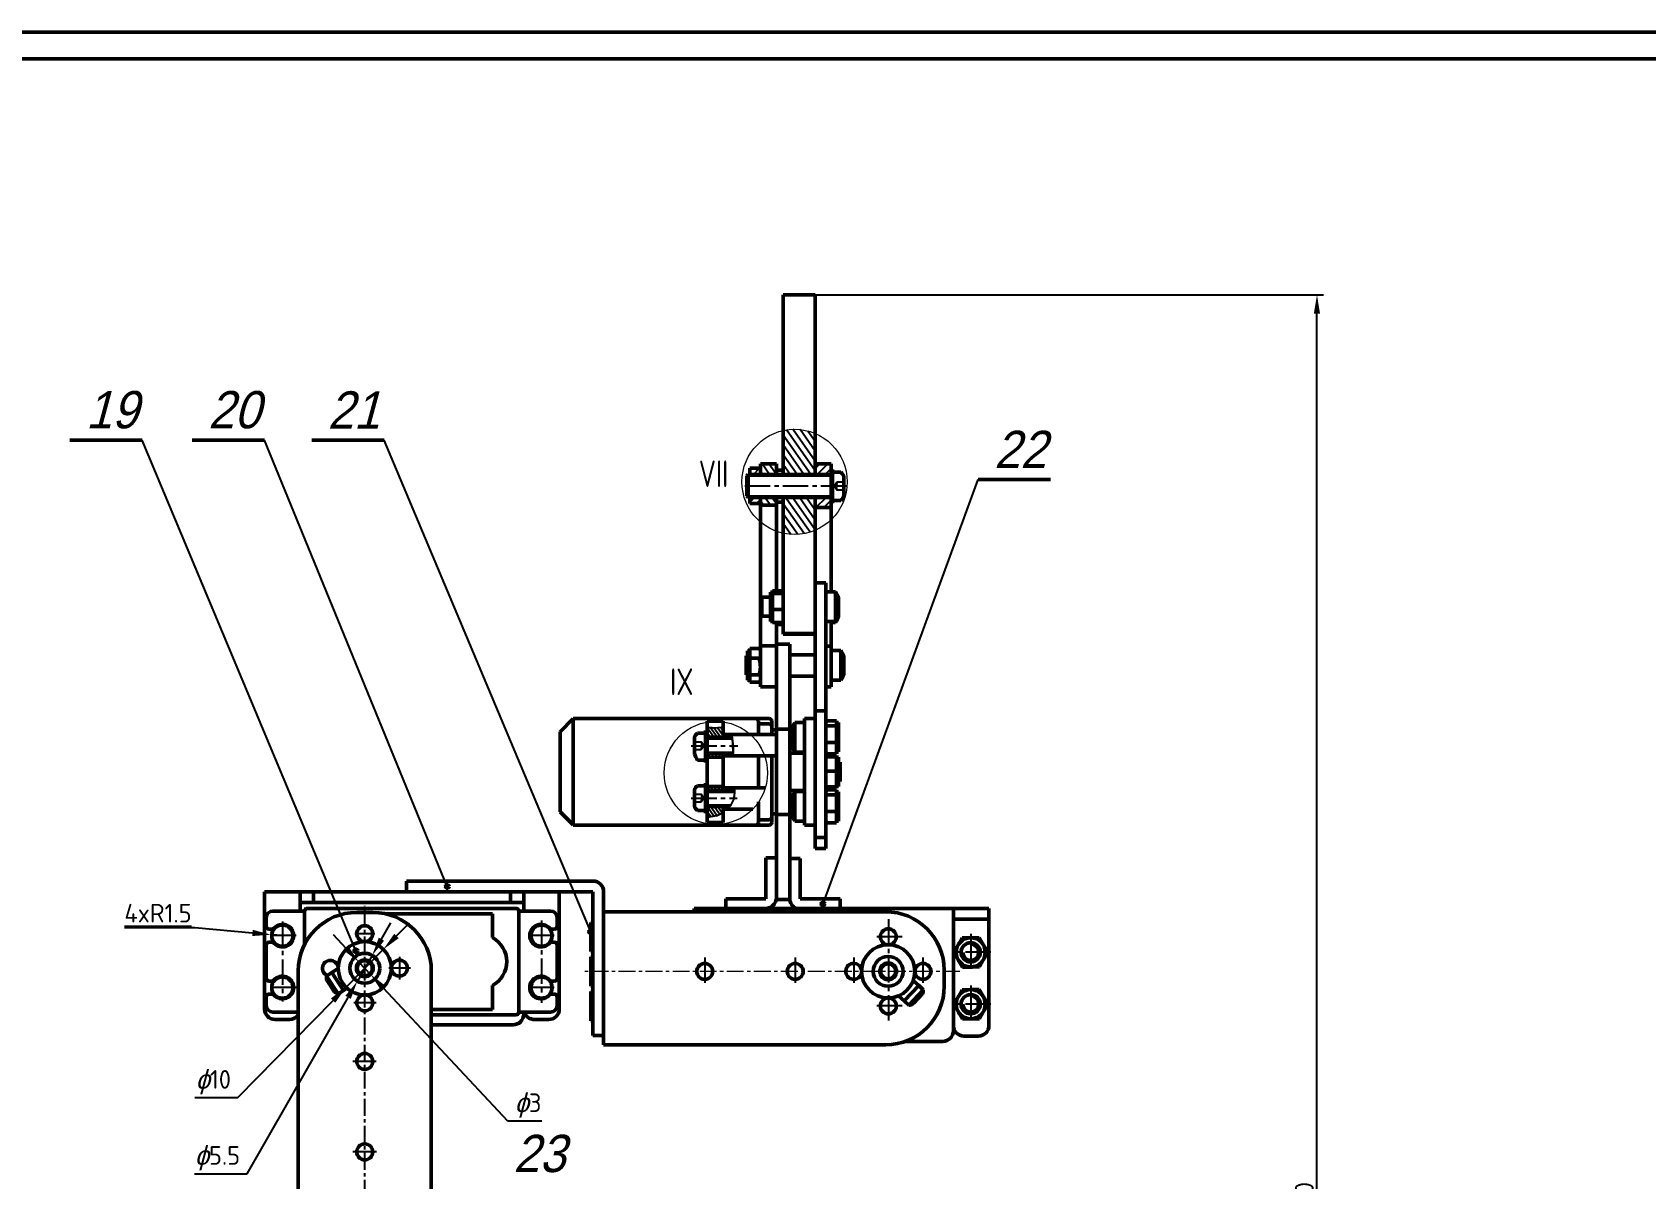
# Model space of a CAD drawing. Header units: millimetres. Extents: x 1895 to 3084, y 1125 to 1966.
# Drawn here: x 2186.6 to 2489.8, y 1750.3 to 1965.6 of the extents above; entities that cross this region are included whole.
import ezdxf

# ---------------------------------------------------------------- set-up
doc = ezdxf.new("R2010")
doc.units = ezdxf.units.MM
doc.header["$LTSCALE"] = 0.25
doc.linetypes.add('CENTER2', pattern=[28.575, 19.05, -3.175, 3.175, -3.175])
doc.linetypes.add('CENTERX2', pattern=[20.32, 12.7, -2.54, 2.54, -2.54])
doc.layers.get('0').update_dxf_attribs({"lineweight": 25})
doc.layers.get('DEFPOINTS').update_dxf_attribs({"color": 6, "lineweight": 25})
for name, color, linetype, lineweight in [('CB', 171, 'Continuous', 50), ('Duong_manh', 3, 'Continuous', 25), ('KITH', 6, 'Continuous', 25), ('net dut manh', 10, 'Continuous', 25), ('TAM', 1, 'CENTER2', 25)]:
    doc.layers.add(name, color=color, linetype=linetype, lineweight=lineweight)
doc.styles.add('KHTEN', font='arial.ttf', dxfattribs={"width": 0.9, "oblique": 15, "height": 2})
doc.styles.add('Sample', font='', dxfattribs={"height": 3.5})
doc.styles.add('SLDTEXTSTYLE0', font='TXT', dxfattribs={"width": 0.75})
doc.styles.get('Sample').set_extended_font_data('TCVN 7284', italic=True)
doc.dimstyles.new('ISO_35', dxfattribs={"dimtxt": 3.5, "dimasz": 3.5, "dimexe": 1.25, "dimexo": 0, "dimtad": 1, "dimtoh": 1, "dimtxsty": 'Sample', "dimcen": 0, "dimclrd": 3, "dimclre": 3, "dimclrt": 2, "dimadec": 0, "dimazin": 0, "dimtfac": 1, "dimtmove": 0, "dimatfit": 3, "dimfxl": 1, "dimlwd": 25, "dimlwe": 25, "dimarcsym": 0})
pattern_1 = [(125, (1398.10336, 1356.0641), (-0.43346796, -0.30351753), [])]

# ---------------------------------------------------------------- blocks, each defined once
blk = doc.blocks.new('*D211')
at = {"layer": 'DEFPOINTS', "color": 0, "transparency": 16777216}
for p in [(2333.72, 1916.29), (2427.99, 1916.29), (2359.59, 1575.88)]:
    blk.add_point(p, dxfattribs=at)
at = {"layer": 'Duong_manh', "color": 3, "linetype": 'Continuous', "lineweight": 25, "transparency": 16777216}
for p, q in [((2333.72, 1916.29), (2429.24, 1916.29)), ((2427.99, 1579.38), (2427.99, 1912.79)), ((2359.59, 1575.88), (2429.24, 1575.88))]:
    blk.add_line(p, q, dxfattribs=at)
at = {"layer": 'Duong_manh', "color": 3, "transparency": 16777216}
for points in [[(2427.4, 1912.79), (2428.57, 1912.79), (2427.99, 1916.29)], [(2427.4, 1579.38), (2428.57, 1579.38), (2427.99, 1575.88)]]:
    blk.add_solid(points, dxfattribs=at)
at = {"layer": 'Duong_manh', "color": 2, "transparency": 16777216, "insert": (2425.61, 1746.09), "char_height": 3.5, "attachment_point": 5, "rotation": 90, "style": 'Sample'}
blk.add_mtext('{\\fTCVN 7284|b0|i0|c0|p34;340}', dxfattribs=at)
blk = doc.blocks.new('*D251')
at = {"layer": 'DEFPOINTS', "color": 0, "transparency": 16777216}
for p in [(2252.6, 1793.37), (2245.59, 1786.24)]:
    blk.add_point(p, dxfattribs=at)
at = {"layer": 'Duong_manh', "color": 3, "linetype": 'Continuous', "lineweight": 25, "transparency": 16777216}
for p, q in [((2255.05, 1795.87), (2257.5, 1798.37)), ((2252.6, 1793.37), (2245.59, 1786.24)), ((2225.25, 1765.5), (2243.14, 1783.74)), ((2217.18, 1765.5), (2225.25, 1765.5))]:
    blk.add_line(p, q, dxfattribs=at)
at = {"layer": 'Duong_manh', "color": 3, "transparency": 16777216}
for points in [[(2254.63, 1796.28), (2255.47, 1795.46), (2252.6, 1793.37)], [(2242.73, 1784.15), (2243.56, 1783.33), (2245.59, 1786.24)]]:
    blk.add_solid(points, dxfattribs=at)
at = {"layer": 'Duong_manh', "color": 2, "transparency": 16777216, "insert": (2220.64, 1768.4), "char_height": 3.5, "attachment_point": 5, "style": 'Sample'}
blk.add_mtext('ɸ{\\fTCVN 7284|b0|i0|c0|p34;10}', dxfattribs=at)
blk = doc.blocks.new('*D252')
at = {"layer": 'DEFPOINTS', "color": 0, "transparency": 16777216}
for p in [(2250.49, 1792.23), (2247.7, 1787.38)]:
    blk.add_point(p, dxfattribs=at)
at = {"layer": 'Duong_manh', "color": 3, "linetype": 'Continuous', "lineweight": 25, "transparency": 16777216}
for p, q in [((2252.23, 1795.27), (2253.97, 1798.31)), ((2250.49, 1792.23), (2247.7, 1787.38)), ((2226.99, 1751.22), (2245.96, 1784.34)), ((2217.08, 1751.22), (2226.99, 1751.22))]:
    blk.add_line(p, q, dxfattribs=at)
at = {"layer": 'Duong_manh', "color": 3, "transparency": 16777216}
for points in [[(2251.72, 1795.56), (2252.73, 1794.98), (2250.49, 1792.23)], [(2245.46, 1784.63), (2246.47, 1784.05), (2247.7, 1787.38)]]:
    blk.add_solid(points, dxfattribs=at)
at = {"layer": 'Duong_manh', "color": 2, "transparency": 16777216, "insert": (2221.41, 1754.12), "char_height": 3.5, "attachment_point": 5, "style": 'Sample'}
blk.add_mtext('ɸ{\\fTCVN 7284|b0|i0|c0|p34;5.5}', dxfattribs=at)
blk = doc.blocks.new('*D253')
at = {"layer": 'DEFPOINTS', "color": 0, "transparency": 16777216}
for p in [(2248.01, 1790.96), (2250.18, 1788.65)]:
    blk.add_point(p, dxfattribs=at)
at = {"layer": 'Duong_manh', "color": 3, "linetype": 'Continuous', "lineweight": 25, "transparency": 16777216}
for p, q in [((2245.62, 1793.51), (2243.22, 1796.07)), ((2248.01, 1790.96), (2250.18, 1788.65)), ((2276, 1761.11), (2252.57, 1786.1)), ((2282.36, 1761.11), (2276, 1761.11))]:
    blk.add_line(p, q, dxfattribs=at)
at = {"layer": 'Duong_manh', "color": 3, "transparency": 16777216}
for points in [[(2246.04, 1793.91), (2245.19, 1793.12), (2248.01, 1790.96)], [(2253, 1786.5), (2252.15, 1785.7), (2250.18, 1788.65)]]:
    blk.add_solid(points, dxfattribs=at)
at = {"layer": 'Duong_manh', "color": 2, "transparency": 16777216, "insert": (2279.77, 1764.01), "char_height": 3.5, "attachment_point": 5, "style": 'Sample'}
blk.add_mtext('ɸ{\\fTCVN 7284|b0|i0|c0|p34;3}', dxfattribs=at)
blk = doc.blocks.new('*D263')
at = {"layer": 'DEFPOINTS', "color": 0, "transparency": 16777216}
for p in [(2231.5, 1796.12), (2233.62, 1795.93)]:
    blk.add_point(p, dxfattribs=at)
at = {"layer": 'Duong_manh', "color": 3, "linetype": 'Continuous', "lineweight": 25, "transparency": 16777216}
for p, q in [((2203.95, 1797.44), (2217.17, 1797.44)), ((2217.17, 1797.44), (2228.02, 1796.44)), ((2233.62, 1795.93), (2231.5, 1796.12))]:
    blk.add_line(p, q, dxfattribs=at)
blk.add_arc((2233.62, 1795.93), 2.12, 138.9177, 208.4722, dxfattribs=at)
at = {"layer": 'Duong_manh', "color": 3, "transparency": 16777216}
blk.add_solid([(2228.07, 1797.02), (2227.97, 1795.86), (2231.5, 1796.12)], dxfattribs=at)
at = {"layer": 'Duong_manh', "color": 2, "transparency": 16777216, "insert": (2210.25, 1800.16), "char_height": 3.5, "attachment_point": 5, "style": 'Sample'}
blk.add_mtext('{\\fTCVN 7284|b0|i0|c0|p34;\\L4xR1.5}', dxfattribs=at)

msp = doc.modelspace()

# ---------------------------------------------------------------- hatches: boundary and pattern name
h = msp.add_hatch()
h.set_pattern_fill('ANSI31', color=256, scale=0.333333, angle=80)
h.set_pattern_definition([(125, (2605.623, 1450.6431), (-0.866936, -0.607035), [])])
h.paths.add_polyline_path([(2327.725, 1890.826, -0.0764637), (2330.725, 1891.017), (2330.725, 1882.571), (2327.725, 1882.571)])
h.paths.add_polyline_path([(2330.725, 1891.017, -0.0787084), (2333.725, 1890.264), (2333.725, 1882.571), (2330.725, 1882.571)])
h.paths.add_polyline_path([(2330.725, 1878.271), (2333.725, 1878.271), (2333.725, 1872.078, -0.0787084), (2330.725, 1871.324)])
h.paths.add_polyline_path([(2327.725, 1878.271), (2330.725, 1878.271), (2330.725, 1871.324, -0.0764637), (2327.725, 1871.515)])
h.paths.add_polyline_path([(2323.425, 1884.571), (2326.425, 1884.571), (2326.425, 1882.571), (2323.425, 1882.571)])
h.paths.add_polyline_path([(2323.425, 1878.271), (2326.425, 1878.271), (2326.425, 1876.819), (2323.425, 1876.819)])
h = msp.add_hatch()
h.set_pattern_fill('ANSI31', color=256, scale=0.333333)
h.set_pattern_definition([(45, (2605.623, 1450.6431), (-0.7483547, 0.7483547), [])])
h.paths.add_polyline_path([(2323.179, 1883.747), (2323.425, 1883.321), (2323.425, 1882.571), (2321.425, 1882.571), (2321.425, 1883.747)])
h.paths.add_polyline_path([(2321.425, 1877.104), (2321.425, 1878.271), (2323.425, 1878.271), (2323.425, 1877.521), (2323.174, 1877.104)])
h.paths.add_polyline_path([(2333.725, 1882.571), (2333.725, 1884.571), (2336.725, 1884.571), (2336.725, 1882.571)])
h.paths.add_polyline_path([(2333.725, 1876.356), (2333.725, 1878.271), (2336.725, 1878.271), (2336.725, 1876.356)])
h = msp.add_hatch()
h.set_pattern_fill('ANSI31', color=256, scale=0.166667, angle=80)
h.set_pattern_definition(pattern_1)
edge = h.paths.add_edge_path()
edge.add_line((2313.425, 1834.969), (2313.769, 1834.952))
edge.add_line((2313.769, 1834.952), (2314.36, 1834.952))
edge.add_line((2314.36, 1834.952), (2316.425, 1835.121))
edge.add_line((2316.425, 1835.121), (2316.425, 1833.702))
edge.add_line((2316.425, 1833.702), (2317.977, 1833.702))
edge.add_spline(control_points=[(2317.977, 1833.702), (2317.978, 1833.698), (2317.997, 1833.633), (2318.049, 1833.44), (2318.089, 1833.248), (2318.113, 1833.119)], knot_values=[0.8512935, 0.8512935, 0.8512935, 0.8512935, 0.8542949, 0.9022735, 1, 1, 1, 1], degree=3, periodic=0)
edge.add_spline(control_points=[(2318.113, 1833.119), (2318.113, 1833.12), (2318.095, 1833.215), (2318.07, 1833.343), (2318.039, 1833.469), (2318.031, 1833.502)], knot_values=[0, 0, 0, 0, 0.0005592, 0.0802413, 0.1081764, 0.1081764, 0.1081764, 0.1081764], degree=3, periodic=0)
edge.add_spline(control_points=[(2317.977, 1833.702), (2317.978, 1833.698), (2317.997, 1833.633), (2318.049, 1833.44), (2318.089, 1833.248), (2318.113, 1833.119)], knot_values=[0.8512935, 0.8512935, 0.8512935, 0.8512935, 0.8542949, 0.9022735, 1, 1, 1, 1], degree=3, periodic=0)
edge.add_spline(control_points=[(2318.113, 1833.119), (2318.113, 1833.12), (2318.095, 1833.215), (2318.07, 1833.343), (2318.039, 1833.469), (2318.031, 1833.502)], knot_values=[0, 0, 0, 0, 0.0005592, 0.0802413, 0.1081764, 0.1081764, 0.1081764, 0.1081764], degree=3, periodic=0)
edge.add_spline(control_points=[(2317.977, 1833.702), (2317.978, 1833.698), (2317.997, 1833.633), (2318.049, 1833.44), (2318.089, 1833.248), (2318.113, 1833.119)], knot_values=[0.8512935, 0.8512935, 0.8512935, 0.8512935, 0.8542949, 0.9022735, 1, 1, 1, 1], degree=3, periodic=0)
edge.add_line((2318.097, 1833.202), (2316.425, 1833.202))
edge.add_line((2316.425, 1833.202), (2313.425, 1833.202))
edge.add_line((2313.425, 1833.202), (2313.425, 1833.702))
edge.add_line((2313.425, 1833.702), (2313.425, 1834.969))
edge = h.paths.add_edge_path()
edge.add_line((2313.425, 1819.702), (2313.425, 1820.202))
edge.add_line((2313.425, 1820.202), (2316.425, 1820.202))
edge.add_line((2316.425, 1820.202), (2317.657, 1820.202))
edge.add_spline(control_points=[(2317.657, 1820.202), (2317.598, 1820.126), (2317.478, 1819.981), (2317.326, 1819.816), (2317.235, 1819.727), (2317.21, 1819.702)], knot_values=[0, 0, 0, 0, 0.0661026, 0.129396, 0.1537005, 0.1537005, 0.1537005, 0.1537005], degree=3, periodic=0)
edge.add_spline(control_points=[(2317.457, 1819.962), (2317.499, 1820.01), (2317.651, 1820.184), (2317.79, 1820.376), (2317.883, 1820.522), (2317.886, 1820.526)], knot_values=[0.8084271, 0.8084271, 0.8084271, 0.8084271, 0.8596541, 0.9956175, 1, 1, 1, 1], degree=3, periodic=0)
edge.add_spline(control_points=[(2317.657, 1820.202), (2317.598, 1820.126), (2317.478, 1819.981), (2317.326, 1819.816), (2317.235, 1819.727), (2317.21, 1819.702)], knot_values=[0, 0, 0, 0, 0.0661026, 0.129396, 0.1537005, 0.1537005, 0.1537005, 0.1537005], degree=3, periodic=0)
edge.add_spline(control_points=[(2317.457, 1819.962), (2317.499, 1820.01), (2317.651, 1820.184), (2317.79, 1820.376), (2317.883, 1820.522), (2317.886, 1820.526)], knot_values=[0.8084271, 0.8084271, 0.8084271, 0.8084271, 0.8596541, 0.9956175, 1, 1, 1, 1], degree=3, periodic=0)
edge.add_spline(control_points=[(2317.657, 1820.202), (2317.598, 1820.126), (2317.478, 1819.981), (2317.326, 1819.816), (2317.235, 1819.727), (2317.21, 1819.702)], knot_values=[0, 0, 0, 0, 0.0661026, 0.129396, 0.1537005, 0.1537005, 0.1537005, 0.1537005], degree=3, periodic=0)
edge.add_line((2317.21, 1819.702), (2316.425, 1819.702))
edge.add_line((2316.425, 1819.702), (2316.425, 1819.069))
edge.add_line((2316.425, 1819.069), (2315.199, 1818.452))
edge.add_line((2315.199, 1818.452), (2313.425, 1818.136))
edge.add_line((2313.425, 1818.136), (2313.425, 1819.702))
h = msp.add_hatch()
h.set_pattern_fill('ANSI31', color=256, scale=0.166667, angle=80)
h.set_pattern_definition(pattern_1)
edge = h.paths.add_edge_path()
edge.add_line((2313.425, 1830.202), (2316.425, 1830.202))
edge.add_line((2316.425, 1830.202), (2318.276, 1830.202))
edge.add_spline(control_points=[(2318.282, 1830.754), (2318.282, 1830.717), (2318.282, 1830.512), (2318.277, 1830.199), (2318.268, 1829.886), (2318.264, 1829.74), (2318.262, 1829.702)], knot_values=[0, 0, 0, 0, 0.0280445, 0.1526551, 0.2335055, 0.2615136, 0.2615136, 0.2615136, 0.2615136], degree=3, periodic=0)
edge.add_spline(control_points=[(2318.268, 1829.902), (2318.269, 1829.906), (2318.27, 1829.967), (2318.275, 1830.146), (2318.281, 1830.426), (2318.282, 1830.649), (2318.282, 1830.754)], knot_values=[0.7643592, 0.7643592, 0.7643592, 0.7643592, 0.7678164, 0.815069, 0.9125487, 1, 1, 1, 1], degree=3, periodic=0)
edge.add_spline(control_points=[(2318.282, 1830.754), (2318.282, 1830.717), (2318.282, 1830.512), (2318.277, 1830.199), (2318.268, 1829.886), (2318.264, 1829.74), (2318.262, 1829.702)], knot_values=[0, 0, 0, 0, 0.0280445, 0.1526551, 0.2335055, 0.2615136, 0.2615136, 0.2615136, 0.2615136], degree=3, periodic=0)
edge.add_line((2318.262, 1829.702), (2316.425, 1829.702))
edge.add_line((2316.425, 1829.702), (2316.425, 1829.452))
edge.add_line((2316.425, 1829.452), (2313.425, 1829.452))
edge.add_line((2313.425, 1829.452), (2313.425, 1830.202))
edge = h.paths.add_edge_path()
edge.add_line((2313.425, 1823.952), (2316.425, 1823.952))
edge.add_line((2316.425, 1823.952), (2316.425, 1823.702))
edge.add_line((2316.425, 1823.702), (2318.56, 1823.702))
edge.add_spline(control_points=[(2318.56, 1823.702), (2318.56, 1823.683), (2318.565, 1823.577), (2318.57, 1823.381), (2318.57, 1823.202), (2318.568, 1823.112)], knot_values=[0.8647171, 0.8647171, 0.8647171, 0.8647171, 0.8775009, 0.9376474, 1, 1, 1, 1], degree=3, periodic=0)
edge.add_spline(control_points=[(2318.568, 1823.393), (2318.569, 1823.329), (2318.569, 1823.266), (2318.569, 1823.202)], knot_values=[0, 0, 0, 0, 0.0516508, 0.0516508, 0.0516508, 0.0516508], degree=3, periodic=0)
edge.add_line((2318.569, 1823.202), (2316.425, 1823.202))
edge.add_line((2316.425, 1823.202), (2313.425, 1823.202))
edge.add_line((2313.425, 1823.202), (2313.425, 1823.952))

# ---------------------------------------------------------------- linework, layer by layer
at = {"color": 7, "linetype": 'Continuous', "lineweight": 25}
for p, q in [((2313.425, 1834.969), (2313.769, 1834.952)), ((2314.36, 1834.952), (2313.769, 1834.952)), ((2314.36, 1834.952), (2316.425, 1835.121)), ((2315.063, 1836.202), (2315.049, 1836.202)), ((2315.199, 1818.452), (2316.425, 1819.069)), ((2315.199, 1818.452), (2313.425, 1818.136))]:
    msp.add_line(p, q, dxfattribs=at)
at = {"color": 7, "linetype": 'Continuous', "lineweight": 18}
for centre, radius in [((2329.845, 1881.171), 9.886), ((2315.056, 1826.497), 9.705), ((2315.056, 1826.496), 9.705)]:
    msp.add_circle(centre, radius, dxfattribs=at)
at = {"lineweight": 53}
for centre in [(2264.598, 1805.166), (2335.209, 1801.894), (2291.56, 1796.653), (2247.435, 1793.079)]:
    msp.add_circle(centre, 0.3, dxfattribs=at)
at = {"color": 7, "linetype": 'Continuous', "lineweight": 25}
for points, knots in [([(2318.262, 1829.702), (2318.264, 1829.74), (2318.268, 1829.886), (2318.277, 1830.199), (2318.284, 1830.681), (2318.28, 1831.278), (2318.254, 1831.922), (2318.202, 1832.54), (2318.128, 1833.065), (2318.049, 1833.438), (2317.997, 1833.633), (2317.978, 1833.698), (2317.977, 1833.702)], [0, 0, 0, 0, 0.0280081, 0.1088585, 0.2334691, 0.387727, 0.55381, 0.7133784, 0.8498493, 0.9490199, 0.9969986, 1, 1, 1, 1]), ([(2318.031, 1833.502), (2318.039, 1833.469), (2318.07, 1833.343), (2318.125, 1833.069), (2318.19, 1832.64), (2318.241, 1832.103), (2318.272, 1831.52), (2318.284, 1830.96), (2318.282, 1830.485), (2318.275, 1830.146), (2318.27, 1829.967), (2318.269, 1829.906), (2318.268, 1829.902)], [0, 0, 0, 0, 0.0279351, 0.1076172, 0.2318873, 0.3876181, 0.5549946, 0.7153907, 0.8518104, 0.9492902, 0.9965428, 1, 1, 1, 1]), ([(2318.56, 1823.702), (2318.569, 1823.298), (2318.57, 1823.052), (2318.551, 1822.623), (2318.489, 1822.096), (2318.362, 1821.538), (2318.161, 1821), (2317.896, 1820.522), (2317.651, 1820.184), (2317.499, 1820.01), (2317.21, 1819.702)], [0, 0, 0, 0, 0.07717038, 0.19913553, 0.34855946, 0.50673032, 0.66206243, 0.81280961, 0.94877294, 1, 1, 1, 1])]:
    msp.add_open_spline(points, degree=3, knots=knots, dxfattribs=at)
at = {"layer": 'CB'}
for p, q in [((3084.255, 1965.639), (1895.255, 1965.639)), ((3079.255, 1960.639), (1920.255, 1960.639)), ((2327.725, 1913.542), (2327.725, 1916.29)), ((2327.725, 1916.29), (2333.725, 1916.29)), ((2333.725, 1916.29), (2333.725, 1913.542)), ((2193.699, 1889.043), (2207.298, 1889.043)), ((2216.668, 1889.043), (2230.267, 1889.043)), ((2239.125, 1889.043), (2252.723, 1889.043)), ((2321.125, 1882.571), (2320.874, 1882.334)), ((2321.425, 1882.571), (2321.125, 1882.571)), ((2323.425, 1884.571), (2323.425, 1882.571)), ((2326.425, 1884.571), (2326.425, 1882.571)), ((2326.425, 1883.365), (2327.725, 1883.365)), ((2327.725, 1882.571), (2336.725, 1882.571)), ((2336.725, 1884.571), (2336.725, 1882.571)), ((2336.995, 1883.496), (2336.725, 1883.496)), ((2336.725, 1882.571), (2336.725, 1878.271)), ((2336.995, 1883.496), (2336.995, 1877.159)), ((2320.874, 1878.549), (2320.874, 1882.334)), ((2364.353, 1881.629), (2377.952, 1881.629)), ((2320.874, 1878.549), (2321.125, 1878.282)), ((2321.125, 1878.282), (2321.425, 1878.271)), ((2323.425, 1876.819), (2323.425, 1878.271)), ((2326.425, 1876.819), (2326.425, 1878.271)), ((2326.425, 1877.372), (2327.725, 1877.372)), ((2336.995, 1877.159), (2336.725, 1877.159)), ((2313.141, 1834.467), (2313.141, 1828.492)), ((2313.141, 1834.467), (2313.425, 1834.467)), ((2313.425, 1833.202), (2313.425, 1833.702)), ((2316.425, 1833.202), (2313.425, 1833.202)), ((2313.425, 1830.202), (2313.425, 1833.202)), ((2313.141, 1828.492), (2313.425, 1828.492)), ((2316.425, 1830.202), (2313.425, 1830.202)), ((2313.425, 1830.202), (2313.425, 1829.452)), ((2313.128, 1824.602), (2313.128, 1818.937)), ((2313.128, 1824.602), (2313.425, 1824.602)), ((2313.425, 1823.202), (2313.425, 1823.952)), ((2316.425, 1823.202), (2313.425, 1823.202)), ((2313.425, 1823.202), (2313.425, 1820.202)), ((2325.575, 1819.702), (2325.575, 1823.702)), ((2313.128, 1818.937), (2313.425, 1818.937)), ((2316.425, 1820.202), (2313.425, 1820.202)), ((2313.425, 1820.202), (2313.425, 1819.702)), ((2256.96, 1806.181), (2256.96, 1804.181)), ((2316.925, 1802.857), (2324.425, 1802.839)), ((2338.425, 1802.839), (2338.425, 1801.056)), ((2361.385, 1790.035), (2360.507, 1791.54)), ((2363.295, 1790.043), (2361.385, 1790.035)), ((2245.105, 1785.651), (2245.725, 1786.077)), ((2361.385, 1780.285), (2360.507, 1781.79)), ((2363.295, 1780.293), (2361.385, 1780.285))]:
    msp.add_line(p, q, dxfattribs=at)
at = {"layer": 'CB', "linetype": 'Continuous'}
for p, q in [((2327.725, 1907.853), (2327.725, 1913.542)), ((2333.725, 1907.853), (2333.725, 1913.542)), ((2327.725, 1890.827), (2327.725, 1907.853)), ((2333.725, 1890.264), (2333.725, 1907.853)), ((2327.725, 1882.571), (2327.725, 1890.827)), ((2333.725, 1882.571), (2333.725, 1890.264)), ((2321.125, 1882.571), (2321.125, 1878.771)), ((2321.425, 1882.571), (2321.425, 1883.747)), ((2321.425, 1883.747), (2323.179, 1883.747)), ((2321.425, 1882.571), (2327.725, 1882.571)), ((2323.179, 1883.747), (2323.425, 1883.321)), ((2323.425, 1884.571), (2326.425, 1884.571)), ((2333.725, 1884.571), (2336.725, 1884.571)), ((2336.995, 1883.032), (2338.525, 1883.032)), ((2339.125, 1878.582), (2339.125, 1882.155)), ((2321.125, 1878.771), (2321.125, 1878.282)), ((2336.725, 1878.271), (2321.425, 1878.271)), ((2321.425, 1877.104), (2321.425, 1878.271)), ((2321.425, 1877.104), (2323.179, 1877.104)), ((2323.425, 1877.521), (2323.174, 1877.104)), ((2323.425, 1876.819), (2326.425, 1876.819)), ((2323.425, 1876.819), (2323.425, 1873.654)), ((2326.425, 1876.819), (2326.425, 1871.896)), ((2327.725, 1871.515), (2327.725, 1878.271)), ((2333.725, 1872.078), (2333.725, 1878.271)), ((2336.725, 1876.356), (2333.725, 1876.356)), ((2336.725, 1874.071), (2336.725, 1878.271)), ((2336.995, 1877.706), (2338.525, 1877.706)), ((2323.425, 1873.654), (2323.425, 1850.362)), ((2336.725, 1860.523), (2336.725, 1874.071)), ((2326.425, 1871.896), (2326.425, 1860.691)), ((2327.725, 1859.462), (2327.725, 1871.515)), ((2333.725, 1859.462), (2333.725, 1872.078)), ((2333.725, 1862.226), (2335.725, 1862.226)), ((2335.725, 1858.128), (2335.725, 1862.226)), ((2323.725, 1859.523), (2325.325, 1859.523)), ((2323.725, 1859.523), (2323.725, 1855.923)), ((2325.325, 1860.473), (2325.725, 1860.473)), ((2325.325, 1854.973), (2325.325, 1860.473)), ((2325.725, 1860.437), (2325.725, 1860.691)), ((2325.725, 1860.691), (2327.479, 1860.691)), ((2325.725, 1860.184), (2325.725, 1860.437)), ((2325.725, 1858.699), (2325.725, 1860.184)), ((2325.725, 1860.184), (2327.725, 1860.184)), ((2325.725, 1857.215), (2325.725, 1858.699)), ((2327.479, 1860.691), (2327.725, 1860.437)), ((2327.725, 1852.723), (2327.725, 1859.462)), ((2333.725, 1855.923), (2333.725, 1859.462)), ((2335.725, 1860.523), (2337.525, 1860.523)), ((2337.525, 1860.523), (2337.525, 1854.923)), ((2338.125, 1856.139), (2338.125, 1859.307)), ((2325.325, 1855.923), (2323.725, 1855.923)), ((2323.725, 1855.923), (2323.725, 1855.923)), ((2325.725, 1857.215), (2327.725, 1857.215)), ((2325.725, 1857.215), (2325.725, 1855.985)), ((2325.725, 1855.985), (2325.725, 1854.754)), ((2333.725, 1838.175), (2333.725, 1855.966)), ((2335.725, 1838.175), (2335.725, 1858.128)), ((2338.125, 1855.959), (2338.125, 1856.139)), ((2325.725, 1854.973), (2325.325, 1854.973)), ((2325.725, 1854.754), (2327.702, 1854.754)), ((2326.425, 1854.754), (2326.425, 1850.702)), ((2326.425, 1854.376), (2327.479, 1854.376)), ((2327.725, 1854.793), (2327.479, 1854.376)), ((2330.725, 1852.723), (2327.725, 1852.723)), ((2327.725, 1852.723), (2327.725, 1852.543)), ((2330.725, 1852.543), (2327.725, 1852.543)), ((2333.725, 1852.723), (2330.725, 1852.723)), ((2330.725, 1852.723), (2330.725, 1852.543)), ((2333.725, 1852.543), (2330.725, 1852.543)), ((2337.525, 1854.923), (2335.725, 1854.923)), ((2336.725, 1850.293), (2336.725, 1854.923)), ((2337.525, 1854.743), (2336.725, 1854.743)), ((2337.525, 1854.923), (2337.525, 1854.923)), ((2337.525, 1854.923), (2337.525, 1854.743)), ((2321.025, 1849.452), (2321.425, 1849.452)), ((2321.025, 1846.498), (2321.025, 1849.452)), ((2321.425, 1848.975), (2321.425, 1849.868)), ((2321.425, 1849.868), (2323.179, 1849.868)), ((2323.179, 1849.868), (2323.425, 1849.452)), ((2323.425, 1850.362), (2326.425, 1850.362)), ((2323.425, 1850.362), (2323.425, 1842.702)), ((2328.925, 1850.702), (2326.425, 1850.702)), ((2326.425, 1834.702), (2326.425, 1850.702)), ((2328.925, 1834.702), (2328.925, 1850.702)), ((2336.725, 1850.293), (2335.725, 1850.293)), ((2336.725, 1842.702), (2336.725, 1850.293)), ((2336.725, 1849.502), (2338.525, 1849.502)), ((2338.525, 1849.502), (2338.525, 1845.31)), ((2320.725, 1848.502), (2321.025, 1848.502)), ((2320.725, 1848.502), (2320.725, 1845.807)), ((2321.025, 1843.952), (2321.025, 1846.498)), ((2321.425, 1848.081), (2321.425, 1848.975)), ((2321.425, 1848.081), (2323.179, 1848.081)), ((2321.425, 1846.498), (2321.425, 1848.081)), ((2321.425, 1844.915), (2321.425, 1846.498)), ((2328.925, 1848.702), (2333.725, 1848.702)), ((2339.125, 1845.118), (2339.125, 1848.286)), ((2320.725, 1845.807), (2320.725, 1844.902)), ((2321.025, 1844.902), (2320.725, 1844.902)), ((2321.425, 1843.952), (2321.025, 1843.952)), ((2321.425, 1844.915), (2323.179, 1844.915)), ((2321.425, 1844.225), (2321.425, 1844.915)), ((2321.425, 1843.535), (2321.425, 1844.225)), ((2321.425, 1843.535), (2323.179, 1843.535)), ((2323.425, 1843.952), (2323.179, 1843.535)), ((2333.725, 1844.702), (2328.925, 1844.702)), ((2338.525, 1843.902), (2336.725, 1843.902)), ((2338.525, 1845.31), (2338.525, 1843.902)), ((2326.425, 1842.702), (2323.425, 1842.702)), ((2336.725, 1842.702), (2335.725, 1842.702)), ((2335.725, 1838.175), (2333.725, 1838.175)), ((2333.725, 1814.377), (2333.725, 1838.175)), ((2335.725, 1814.377), (2335.725, 1838.175)), ((2285.775, 1834.202), (2288.275, 1836.702)), ((2285.775, 1834.202), (2285.775, 1819.202)), ((2288.275, 1836.702), (2322.575, 1836.702)), ((2288.275, 1816.702), (2288.275, 1836.702)), ((2311.625, 1833.95), (2313.128, 1833.95)), ((2316.425, 1836.202), (2313.425, 1836.202)), ((2313.425, 1836.202), (2313.425, 1836.064)), ((2313.425, 1836.064), (2313.425, 1834.969)), ((2313.425, 1834.969), (2313.425, 1833.702)), ((2316.425, 1836.105), (2316.425, 1836.202)), ((2316.425, 1835.121), (2316.425, 1836.105)), ((2316.425, 1833.702), (2316.425, 1835.121)), ((2322.575, 1836.702), (2323.075, 1836.702)), ((2323.071, 1836.702), (2325.075, 1836.702)), ((2323.075, 1836.202), (2323.075, 1833.702)), ((2323.075, 1835.702), (2325.075, 1835.702)), ((2325.575, 1833.702), (2325.575, 1835.202)), ((2325.575, 1834.577), (2326.425, 1834.577)), ((2328.925, 1834.702), (2326.425, 1834.702)), ((2326.425, 1834.702), (2326.425, 1832.702)), ((2328.925, 1832.702), (2328.925, 1834.702)), ((2329.325, 1834.778), (2329.325, 1833.499)), ((2329.925, 1835.994), (2331.725, 1835.994)), ((2329.925, 1830.394), (2329.925, 1835.994)), ((2331.725, 1836.702), (2333.725, 1836.702)), ((2331.725, 1836.702), (2331.725, 1816.702)), ((2335.725, 1835.944), (2335.817, 1836.058)), ((2335.817, 1836.058), (2335.97, 1836.292)), ((2337.725, 1836.292), (2335.97, 1836.292)), ((2337.725, 1835.345), (2335.97, 1835.345)), ((2337.725, 1836.292), (2337.725, 1835.819)), ((2337.725, 1835.944), (2338.125, 1835.944)), ((2337.725, 1835.819), (2337.725, 1835.345)), ((2337.725, 1835.345), (2337.725, 1833.796)), ((2338.125, 1835.944), (2338.125, 1830.444)), ((2311.025, 1830.302), (2311.025, 1833.15)), ((2317.977, 1833.702), (2316.425, 1833.702)), ((2318.097, 1833.202), (2316.425, 1833.202)), ((2317.977, 1833.702), (2321.558, 1833.702)), ((2321.558, 1833.702), (2326.425, 1833.702)), ((2326.425, 1820.702), (2326.425, 1832.702)), ((2328.925, 1820.702), (2328.925, 1832.702)), ((2329.325, 1833.499), (2329.325, 1831.61)), ((2337.725, 1832.247), (2335.97, 1832.247)), ((2337.725, 1833.796), (2337.725, 1832.247)), ((2337.725, 1832.247), (2337.725, 1831.171)), ((2337.725, 1831.171), (2337.725, 1830.095)), ((2311.025, 1830.118), (2311.025, 1830.302)), ((2313.141, 1828.902), (2311.625, 1828.902)), ((2316.425, 1829.452), (2313.425, 1829.452)), ((2313.425, 1829.452), (2313.425, 1823.952)), ((2316.425, 1830.202), (2318.276, 1830.202)), ((2316.425, 1829.452), (2316.425, 1829.702)), ((2316.425, 1829.702), (2318.262, 1829.702)), ((2316.425, 1823.952), (2316.425, 1829.452)), ((2324.217, 1829.702), (2318.262, 1829.702)), ((2323.075, 1829.702), (2323.075, 1823.702)), ((2326.425, 1829.702), (2324.217, 1829.702)), ((2328.925, 1830.202), (2331.725, 1830.202)), ((2331.725, 1830.394), (2329.925, 1830.394)), ((2335.97, 1830.095), (2335.725, 1830.444)), ((2335.725, 1829.452), (2335.726, 1829.455)), ((2337.725, 1830.095), (2335.97, 1830.095)), ((2337.725, 1829.521), (2335.97, 1829.521)), ((2338.125, 1830.444), (2337.725, 1830.444)), ((2337.725, 1829.521), (2337.725, 1828.183)), ((2337.725, 1829.452), (2338.125, 1829.452)), ((2337.725, 1828.183), (2337.725, 1826.846)), ((2338.125, 1829.452), (2338.125, 1823.955)), ((2338.125, 1828.502), (2338.425, 1828.502)), ((2338.425, 1824.902), (2338.425, 1828.502)), ((2337.725, 1826.846), (2335.97, 1826.846)), ((2337.725, 1826.846), (2337.725, 1825.436)), ((2337.725, 1825.436), (2337.725, 1824.027)), ((2338.425, 1824.902), (2338.125, 1824.902)), ((2311.025, 1823.102), (2311.025, 1823.286)), ((2311.025, 1820.254), (2311.025, 1823.102)), ((2311.625, 1824.086), (2313.128, 1824.086)), ((2313.425, 1823.952), (2316.425, 1823.952)), ((2316.425, 1823.702), (2316.425, 1823.952)), ((2318.56, 1823.702), (2316.425, 1823.702)), ((2318.569, 1823.202), (2316.425, 1823.202)), ((2318.56, 1823.702), (2324.35, 1823.702)), ((2331.725, 1823.202), (2328.925, 1823.202)), ((2329.325, 1821.794), (2329.325, 1820.515)), ((2329.925, 1823.01), (2331.725, 1823.01)), ((2329.925, 1817.41), (2329.925, 1823.01)), ((2335.726, 1823.949), (2335.725, 1823.952)), ((2335.725, 1822.96), (2335.817, 1823.074)), ((2337.725, 1822.361), (2335.725, 1822.361)), ((2335.817, 1823.074), (2335.97, 1823.308)), ((2337.725, 1823.883), (2335.97, 1823.883)), ((2337.725, 1823.308), (2335.97, 1823.308)), ((2337.725, 1824.027), (2337.725, 1823.955)), ((2337.725, 1823.955), (2337.725, 1823.883)), ((2338.125, 1823.952), (2337.725, 1823.952)), ((2337.725, 1823.308), (2337.725, 1822.834)), ((2337.725, 1822.96), (2338.125, 1822.96)), ((2337.725, 1822.834), (2337.725, 1822.361)), ((2337.725, 1822.361), (2337.725, 1820.811)), ((2338.125, 1823.955), (2338.125, 1823.952)), ((2338.125, 1822.96), (2338.125, 1817.46)), ((2285.775, 1819.202), (2288.128, 1816.848)), ((2311.625, 1819.454), (2313.128, 1819.454)), ((2313.425, 1819.702), (2313.425, 1818.136)), ((2316.425, 1820.202), (2317.657, 1820.202)), ((2316.425, 1819.069), (2316.425, 1819.702)), ((2316.425, 1819.702), (2317.21, 1819.702)), ((2316.425, 1819.069), (2316.425, 1818.452)), ((2321.986, 1819.702), (2317.21, 1819.702)), ((2323.093, 1821.055), (2323.075, 1817.202)), ((2325.575, 1818.202), (2325.575, 1819.702)), ((2326.425, 1818.827), (2325.575, 1818.827)), ((2326.425, 1820.702), (2326.425, 1818.702)), ((2328.925, 1818.702), (2328.925, 1820.702)), ((2329.325, 1820.515), (2329.325, 1818.626)), ((2337.725, 1819.262), (2335.725, 1819.262)), ((2337.725, 1820.811), (2337.725, 1819.262)), ((2337.725, 1819.262), (2337.725, 1818.187)), ((2288.275, 1816.702), (2288.128, 1816.848)), ((2322.575, 1816.702), (2288.275, 1816.702)), ((2313.425, 1818.136), (2313.425, 1817.202)), ((2313.425, 1817.202), (2316.425, 1817.202)), ((2316.425, 1817.202), (2316.425, 1818.452)), ((2323.075, 1816.702), (2322.575, 1816.702)), ((2323.075, 1817.702), (2325.075, 1817.702)), ((2325.075, 1816.702), (2323.075, 1816.702)), ((2326.425, 1818.702), (2328.925, 1818.702)), ((2326.425, 1804.768), (2326.425, 1818.702)), ((2328.925, 1804.768), (2328.925, 1818.702)), ((2331.725, 1817.41), (2329.925, 1817.41)), ((2333.725, 1816.702), (2331.725, 1816.702)), ((2335.97, 1817.111), (2335.725, 1817.46)), ((2337.725, 1817.111), (2335.97, 1817.111)), ((2337.725, 1818.187), (2337.725, 1817.111)), ((2338.125, 1817.46), (2337.725, 1817.46)), ((2335.725, 1814.377), (2333.725, 1814.377)), ((2333.725, 1812.6), (2333.725, 1814.377)), ((2335.725, 1812.6), (2335.725, 1814.377)), ((2326.425, 1810.556), (2324.425, 1810.556)), ((2324.425, 1810.556), (2324.425, 1807.556)), ((2330.925, 1810.418), (2328.925, 1810.418)), ((2330.925, 1807.418), (2330.925, 1810.418)), ((2333.725, 1812.288), (2333.725, 1812.6)), ((2335.725, 1812.288), (2333.725, 1812.288)), ((2335.725, 1812.288), (2335.725, 1812.6)), ((2324.425, 1807.556), (2324.425, 1802.839)), ((2330.925, 1807.418), (2330.925, 1802.839)), ((2230.282, 1804.181), (2230.282, 1802.181)), ((2236.96, 1804.181), (2230.282, 1804.181)), ((2236.96, 1802.181), (2236.96, 1804.181)), ((2237.96, 1804.181), (2236.96, 1804.181)), ((2238.46, 1804.181), (2237.96, 1804.181)), ((2239.46, 1804.181), (2238.46, 1804.181)), ((2239.46, 1804.181), (2239.46, 1802.181)), ((2241.46, 1804.181), (2239.46, 1804.181)), ((2241.46, 1804.181), (2263.151, 1804.181)), ((2268.96, 1806.181), (2256.96, 1806.181)), ((2263.151, 1804.181), (2268.96, 1804.181)), ((2268.96, 1806.181), (2291.96, 1806.181)), ((2268.96, 1804.181), (2291.96, 1804.181)), ((2276.46, 1802.181), (2276.46, 1804.181)), ((2278.96, 1804.181), (2278.96, 1802.181)), ((2285.639, 1802.181), (2285.639, 1804.181)), ((2291.96, 1804.181), (2291.96, 1789.181)), ((2293.96, 1775.431), (2293.96, 1804.181)), ((2326.425, 1804.768), (2326.425, 1803.056)), ((2328.925, 1804.768), (2328.925, 1802.918)), ((2230.282, 1802.181), (2230.282, 1782.181)), ((2236.96, 1802.181), (2236.96, 1800.556)), ((2236.96, 1802.181), (2237.96, 1802.181)), ((2238.46, 1802.181), (2237.96, 1802.181)), ((2238.296, 1801.056), (2244.317, 1801.056)), ((2238.46, 1802.181), (2239.46, 1802.181)), ((2239.46, 1802.181), (2241.46, 1802.181)), ((2241.46, 1802.181), (2274.46, 1802.181)), ((2244.317, 1801.056), (2277.546, 1801.056)), ((2274.46, 1802.181), (2276.46, 1802.181)), ((2276.46, 1802.181), (2277.46, 1802.181)), ((2277.96, 1802.181), (2277.46, 1802.181)), ((2277.96, 1802.181), (2278.96, 1802.181)), ((2278.96, 1802.181), (2278.96, 1800.556)), ((2285.639, 1802.181), (2285.639, 1782.181)), ((2310.996, 1801.056), (2310.996, 1800.431)), ((2312.996, 1801.056), (2310.996, 1801.056)), ((2312.996, 1801.056), (2317.675, 1801.056)), ((2316.925, 1801.056), (2316.925, 1802.857)), ((2359.675, 1801.056), (2317.675, 1801.056)), ((2317.675, 1801.056), (2317.675, 1800.431)), ((2328.925, 1802.702), (2326.425, 1802.702)), ((2331.425, 1802.839), (2330.925, 1802.839)), ((2338.425, 1802.839), (2331.425, 1802.839)), ((2359.675, 1799.056), (2359.675, 1801.056)), ((2359.675, 1801.056), (2364.353, 1801.056)), ((2366.353, 1801.056), (2364.353, 1801.056)), ((2366.353, 1799.056), (2366.353, 1801.056)), ((2230.596, 1797.656), (2230.596, 1799.306)), ((2231.846, 1800.556), (2237.796, 1800.556)), ((2237.797, 1794.304), (2237.796, 1800.556)), ((2250.596, 1800.306), (2247.596, 1800.306)), ((2273.096, 1800.056), (2252.928, 1800.056)), ((2273.096, 1800.056), (2273.096, 1795.556)), ((2278.046, 1800.556), (2278.046, 1781.556)), ((2283.996, 1800.556), (2278.046, 1800.556)), ((2285.246, 1797.656), (2285.246, 1799.306)), ((2291.56, 1798.431), (2291.96, 1798.431)), ((2291.56, 1798.431), (2291.56, 1793.912)), ((2293.96, 1800.431), (2295.96, 1800.431)), ((2295.96, 1800.431), (2346.96, 1800.431)), ((2359.675, 1778.056), (2359.675, 1799.056)), ((2359.675, 1799.056), (2364.353, 1799.056)), ((2364.353, 1799.056), (2366.353, 1799.056)), ((2366.353, 1779.056), (2366.353, 1799.056)), ((2231.642, 1797.156), (2231.096, 1797.156)), ((2231.096, 1794.706), (2231.642, 1794.706)), ((2284.746, 1797.156), (2284.2, 1797.156)), ((2284.2, 1794.706), (2284.746, 1794.706)), ((2361.361, 1795.535), (2360.573, 1794.156)), ((2362.949, 1795.542), (2361.361, 1795.535)), ((2364.536, 1795.549), (2362.949, 1795.542)), ((2365.336, 1794.177), (2364.536, 1795.549)), ((2230.596, 1787.906), (2230.596, 1794.206)), ((2285.246, 1787.906), (2285.246, 1794.206)), ((2291.56, 1793.912), (2291.56, 1792.931)), ((2291.96, 1792.931), (2291.56, 1792.931)), ((2291.56, 1791.931), (2291.96, 1791.931)), ((2291.56, 1791.931), (2291.56, 1786.53)), ((2360.573, 1794.156), (2359.801, 1792.806)), ((2359.801, 1792.806), (2360.507, 1791.54)), ((2366.136, 1792.806), (2365.336, 1794.177)), ((2366.136, 1792.806), (2365.348, 1791.427)), ((2236.596, 1789.306), (2236.596, 1738.306)), ((2241.922, 1788.35), (2242.927, 1789.006)), ((2242.919, 1789.001), (2244.096, 1789.769)), ((2242.919, 1789.001), (2245.105, 1785.651)), ((2245.113, 1785.656), (2242.927, 1789.006)), ((2261.596, 1738.306), (2261.596, 1789.306)), ((2291.96, 1789.181), (2291.96, 1777.181)), ((2357.96, 1789.431), (2357.96, 1786.431)), ((2363.295, 1790.043), (2364.56, 1790.049)), ((2365.348, 1791.427), (2364.56, 1790.049)), ((2231.642, 1787.406), (2231.096, 1787.406)), ((2244.108, 1785), (2241.922, 1788.35)), ((2241.939, 1787.593), (2242.585, 1786.603)), ((2242.585, 1786.603), (2243.422, 1785.32)), ((2245.113, 1785.656), (2244.108, 1785)), ((2273.096, 1786.556), (2273.096, 1782.056)), ((2284.746, 1787.406), (2284.2, 1787.406)), ((2291.56, 1786.53), (2291.56, 1786.431)), ((2291.96, 1786.431), (2291.56, 1786.431)), ((2291.56, 1785.431), (2291.96, 1785.431)), ((2291.56, 1785.431), (2291.56, 1780.03)), ((2350.419, 1783.669), (2353.16, 1786.582)), ((2353.167, 1786.576), (2350.426, 1783.662)), ((2351.293, 1782.847), (2354.034, 1785.76)), ((2353.167, 1786.576), (2352.143, 1787.539)), ((2354.034, 1785.76), (2353.16, 1786.582)), ((2361.361, 1785.785), (2360.573, 1784.406)), ((2362.949, 1785.792), (2361.361, 1785.785)), ((2364.536, 1785.799), (2362.949, 1785.792)), ((2365.336, 1784.427), (2364.536, 1785.799)), ((2230.596, 1782.806), (2230.596, 1784.456)), ((2231.096, 1784.956), (2231.642, 1784.956)), ((2284.2, 1784.956), (2284.746, 1784.956)), ((2285.246, 1782.806), (2285.246, 1784.456)), ((2349.393, 1784.634), (2350.426, 1783.662)), ((2350.419, 1783.669), (2351.293, 1782.847)), ((2352.159, 1783.183), (2352.025, 1783.041)), ((2353.884, 1785.018), (2352.159, 1783.183)), ((2360.573, 1784.406), (2359.801, 1783.056)), ((2359.801, 1783.056), (2360.507, 1781.79)), ((2366.136, 1783.056), (2365.336, 1784.427)), ((2366.136, 1783.056), (2365.348, 1781.677)), ((2231.846, 1781.556), (2236.596, 1781.556)), ((2232.282, 1780.181), (2234.96, 1780.181)), ((2273.096, 1782.056), (2261.596, 1782.056)), ((2277.546, 1781.056), (2261.596, 1781.056)), ((2283.996, 1781.556), (2278.046, 1781.556)), ((2278.96, 1781.556), (2278.96, 1781.181)), ((2280.96, 1780.181), (2283.639, 1780.181)), ((2291.56, 1780.03), (2291.56, 1779.931)), ((2291.96, 1779.931), (2291.56, 1779.931)), ((2363.295, 1780.293), (2364.56, 1780.299)), ((2365.348, 1781.677), (2364.56, 1780.299)), ((2261.596, 1779.181), (2276.96, 1779.181)), ((2291.96, 1777.181), (2293.96, 1777.181)), ((2359.675, 1778.431), (2359.775, 1778.431)), ((2361.675, 1777.056), (2364.353, 1777.056)), ((2295.96, 1775.431), (2293.96, 1775.431)), ((2346.96, 1775.431), (2295.96, 1775.431)), ((2350.615, 1776.056), (2357.675, 1776.056))]:
    msp.add_line(p, q, dxfattribs=at)
for centre, radius in [((2233.621, 1795.931), 2), ((2249.096, 1796.306), 1.5), ((2282.3, 1795.931), 2), ((2249.096, 1789.806), 5), ((2362.935, 1792.806), 1.8), ((2249.096, 1789.806), 2.8), ((2347.426, 1789.23), 5), ((2347.426, 1789.23), 2.8), ((2249.096, 1789.806), 1.584), ((2249.096, 1789.806), 1.4), ((2255.596, 1789.847), 1.5), ((2312.96, 1789.225), 1.5), ((2329.96, 1789.225), 1.5), ((2347.426, 1789.23), 1.584), ((2347.426, 1789.23), 1.4), ((2353.96, 1789.225), 1.5), ((2233.621, 1786.181), 2), ((2282.3, 1786.181), 2), ((2249.096, 1783.306), 1.5), ((2347.46, 1782.725), 1.5), ((2362.935, 1783.056), 1.8), ((2249.096, 1772.306), 1.5), ((2249.096, 1755.306), 1.5)]:
    msp.add_circle(centre, radius, dxfattribs=at)
at = {"layer": 'CB'}
for centre in [(2362.935, 1792.806), (2362.935, 1783.056)]:
    msp.add_circle(centre, 2.736, dxfattribs=at)
at = {"layer": 'CB', "linetype": 'Continuous'}
for centre, radius, start, end in [((2336.86, 1881.249), 2.439, 21.81568, 46.97201), ((2336.86, 1879.488), 2.439, 313.02799, 338.18432), ((2333.382, 1857.723), 5, 18.46947, 34.0558), ((2333.382, 1857.723), 5, 325.9442, 341.53053), ((2333.382, 1857.543), 5, 325.9442, 341.53053), ((2334.382, 1846.702), 5, 18.46947, 34.0558), ((2334.382, 1846.702), 5, 325.9442, 341.53053), ((2312.202, 1832.892), 1.206, 118.62444, 167.6246), ((2322.575, 1836.202), 0.5, 0, 90), ((2325.075, 1836.202), 0.5, 0, 90), ((2325.075, 1835.202), 0.5, 0, 90), ((2334.067, 1833.194), 5, 145.9442, 161.53053), ((2334.067, 1833.194), 5, 198.46947, 214.0558), ((2315.767, 1831.702), 5, 198.46863, 214.05634), ((2312.202, 1823.028), 1.206, 118.62444, 167.6246), ((2334.067, 1820.21), 5, 145.9442, 161.53053), ((2312.202, 1820.512), 1.206, 192.3754, 241.37556), ((2322.575, 1817.202), 0.5, 270, 0), ((2325.075, 1818.202), 0.5, 270, 360), ((2325.075, 1817.202), 0.5, 270, 360), ((2334.067, 1820.21), 5, 198.46947, 214.0558), ((2291.96, 1804.181), 2, 0, 90), ((2238.296, 1800.556), 0.5, 90, 180), ((2277.546, 1800.556), 0.5, 0, 90), ((2324.425, 1803.056), 2, 270, 360), ((2330.925, 1802.918), 2, 180, 248.61959), ((2231.846, 1799.306), 1.25, 90, 180), ((2231.096, 1797.656), 0.5, 180, 270), ((2233.621, 1795.931), 2.125, 221.08233, 138.91767), ((2247.596, 1789.306), 11, 90, 180), ((2250.596, 1789.306), 11, 0, 90), ((2282.221, 1795.931), 2.125, 41.08233, 318.91767), ((2283.996, 1799.306), 1.25, 0, 90), ((2284.746, 1797.656), 0.5, 270, 0), ((2346.96, 1789.431), 11, 0, 90), ((2231.096, 1794.206), 0.5, 90, 180), ((2231.642, 1797.656), 0.5, 270, 318.91767), ((2231.642, 1794.206), 0.5, 41.08233, 90), ((2270.66, 1791.056), 5.117, 298.42982, 61.57018), ((2284.2, 1797.656), 0.5, 221.08233, 270), ((2284.2, 1794.206), 0.5, 90, 138.91767), ((2284.746, 1794.206), 0.5, 0, 90), ((2347.46, 1795.725), 1.5, 90, 265.63087), ((2347.46, 1795.725), 1.5, 273.76542, 90), ((2242.619, 1789.806), 1.478, 358.58459, 247.68315), ((2340.96, 1789.225), 1.5, 90, 349.28519), ((2340.96, 1789.225), 1.5, 10.87427, 90), ((2231.096, 1787.906), 0.5, 180, 270), ((2231.642, 1787.906), 0.5, 270, 318.91767), ((2233.621, 1786.181), 2.125, 221.08233, 138.91767), ((2245.107, 1788.04), 3.2, 174.45168, 188.04143), ((2282.221, 1786.181), 2.125, 41.08233, 318.91767), ((2284.2, 1787.906), 0.5, 221.08233, 270), ((2284.746, 1787.906), 0.5, 270, 0), ((2346.96, 1786.431), 11, 270, 0), ((2350.844, 1786.015), 3.2, 341.83879, 355.42854), ((2231.096, 1784.456), 0.5, 90, 180), ((2231.846, 1782.806), 1.25, 180, 270), ((2231.642, 1784.456), 0.5, 41.08233, 90), ((2245.107, 1788.04), 3.2, 238.22631, 251.81605), ((2284.2, 1784.456), 0.5, 90, 138.91767), ((2283.996, 1782.806), 1.25, 270, 0), ((2284.746, 1784.456), 0.5, 0, 90), ((2350.844, 1786.015), 3.2, 278.06416, 291.65391), ((2232.282, 1782.181), 2, 180, 270), ((2234.96, 1782.181), 2, 270, 324.87422), ((2276.96, 1781.181), 2, 270, 360), ((2277.546, 1781.556), 0.5, 270, 0), ((2280.96, 1782.181), 2, 198.20996, 270), ((2283.639, 1782.181), 2, 270, 0), ((2357.675, 1778.056), 2, 270, 360), ((2361.675, 1779.056), 2, 180, 270), ((2364.353, 1779.056), 2, 270, 360)]:
    msp.add_arc(centre, radius, start, end, dxfattribs=at)
for points, knots in [([(2323.179, 1848.081), (2323.216, 1847.948), (2323.36, 1847.432), (2323.397, 1846.896), (2323.425, 1846.498)], [0, 0, 0, 0, 0.25755135, 1, 1, 1, 1]), ([(2323.425, 1846.498), (2323.421, 1846.354), (2323.407, 1845.818), (2323.275, 1845.296), (2323.179, 1844.915)], [0, 0, 0, 0, 0.2686336, 1, 1, 1, 1]), ([(2325.575, 1823.702), (2325.575, 1823.867), (2325.575, 1824.357), (2325.575, 1825.405), (2325.575, 1826.702), (2325.575, 1827.999), (2325.575, 1829.046), (2325.575, 1829.537), (2325.575, 1829.702)], [0, 0, 0, 0, 0.1028235, 0.3054856, 0.5, 0.6945144, 0.8971765, 1, 1, 1, 1])]:
    msp.add_open_spline(points, degree=3, knots=knots, dxfattribs=at)
for points in [[(2325.575, 1836.202), (2325.575, 1836.158), (2325.575, 1836.072), (2325.575, 1835.492), (2325.575, 1835.202)], [(2325.575, 1817.202), (2325.575, 1817.245), (2325.575, 1817.332), (2325.575, 1817.912), (2325.575, 1818.202)]]:
    msp.add_open_spline(points, degree=3, dxfattribs=at)
at = {"layer": 'Duong_manh'}
for p, q in [((2247.435, 1793.079), (2207.298, 1889.043)), ((2264.598, 1805.166), (2230.267, 1889.043)), ((2291.56, 1796.653), (2252.723, 1889.043)), ((2320.874, 1882.334), (2336.725, 1882.334)), ((2335.209, 1801.894), (2364.353, 1881.629)), ((2337.334, 1880.369), (2337.855, 1881.156)), ((2337.334, 1880.369), (2337.855, 1879.647)), ((2337.855, 1881.155), (2337.702, 1880.67)), ((2337.702, 1880.67), (2337.855, 1880.369)), ((2337.702, 1880.067), (2337.855, 1880.369)), ((2337.855, 1879.647), (2337.702, 1880.067)), ((2320.874, 1878.557), (2336.725, 1878.557)), ((2312.815, 1831.603), (2312.295, 1832.324)), ((2312.295, 1832.324), (2312.448, 1831.905)), ((2312.448, 1831.905), (2312.295, 1831.603)), ((2312.815, 1831.603), (2312.295, 1830.815)), ((2312.448, 1831.301), (2312.295, 1831.603)), ((2312.295, 1830.816), (2312.448, 1831.301)), ((2313.425, 1832.901), (2318.147, 1832.913)), ((2313.425, 1830.42), (2318.28, 1830.42)), ((2312.815, 1821.77), (2312.295, 1822.491)), ((2312.295, 1822.491), (2312.448, 1822.072)), ((2312.448, 1822.072), (2312.295, 1821.77)), ((2313.425, 1822.859), (2318.56, 1822.864)), ((2312.815, 1821.77), (2312.295, 1820.982)), ((2312.448, 1821.468), (2312.295, 1821.77)), ((2312.295, 1820.983), (2312.448, 1821.468)), ((2313.425, 1820.526), (2317.886, 1820.526))]:
    msp.add_line(p, q, dxfattribs=at)
at = {"layer": 'Duong_manh', "linetype": 'Continuous'}
for p, q in [((2337.855, 1881.156), (2339.125, 1881.156)), ((2337.855, 1881.155), (2337.855, 1881.156)), ((2339.125, 1879.647), (2337.855, 1879.647)), ((2311.025, 1832.324), (2312.295, 1832.324)), ((2312.295, 1830.815), (2311.025, 1830.815)), ((2312.295, 1830.816), (2312.295, 1830.815)), ((2311.025, 1822.491), (2312.295, 1822.491)), ((2312.295, 1820.982), (2311.025, 1820.982)), ((2312.295, 1820.983), (2312.295, 1820.982))]:
    msp.add_line(p, q, dxfattribs=at)
at = {"layer": 'Duong_manh'}
for centre in [(2362.935, 1792.806), (2362.935, 1783.099)]:
    msp.add_arc(centre, 1.363, 180, 90, dxfattribs=at)
at = {"layer": 'net dut manh'}
msp.add_line((2251.31, 1755.306), (2246.867, 1755.306), dxfattribs=at)
at = {"layer": 'TAM', "lineweight": 25}
for p, q in [((2339.565, 1880.369), (2320.157, 1880.369)), ((2310.446, 1831.603), (2319.169, 1831.603)), ((2310.446, 1821.77), (2319.063, 1821.77))]:
    msp.add_line(p, q, dxfattribs=at)
at = {"layer": 'TAM', "linetype": 'CENTERX2'}
msp.add_line((2249.096, 1696.076), (2249.096, 1801.513), dxfattribs=at)
at = {"layer": 'TAM'}
for p, q in [((2233.621, 1798.623), (2233.621, 1783.572)), ((2282.3, 1798.771), (2282.3, 1783.296)), ((2347.46, 1799.015), (2347.46, 1779.409)), ((2236.232, 1795.931), (2231.01, 1795.931)), ((2250.976, 1796.306), (2247.224, 1796.306)), ((2284.689, 1795.931), (2279.771, 1795.931)), ((2350.071, 1795.725), (2344.85, 1795.725)), ((2362.935, 1796.306), (2362.935, 1789.392)), ((2255.596, 1791.926), (2255.596, 1787.701)), ((2312.96, 1791.836), (2312.96, 1786.615)), ((2329.96, 1791.836), (2329.96, 1786.615)), ((2340.96, 1791.841), (2340.96, 1786.62)), ((2353.96, 1791.836), (2353.96, 1786.615)), ((2366.699, 1792.806), (2359.368, 1792.806)), ((2257.657, 1789.847), (2253.615, 1789.847)), ((2236.232, 1786.181), (2231.01, 1786.181)), ((2284.707, 1786.181), (2279.78, 1786.181)), ((2362.935, 1786.556), (2362.935, 1779.642)), ((2251.233, 1783.306), (2247.042, 1783.306)), ((2350.071, 1782.725), (2344.85, 1782.725)), ((2366.699, 1783.056), (2359.368, 1783.056)), ((2251.249, 1772.306), (2246.867, 1772.306))]:
    msp.add_line(p, q, dxfattribs=at)
at = {"layer": 'TAM', "linetype": 'CENTERX2', "lineweight": 18}
msp.add_line((2360.918, 1789.23), (2289.992, 1789.23), dxfattribs=at)

# ---------------------------------------------------------------- texts
at = {"color": 7, "linetype": 'Continuous', "lineweight": 18, "char_height": 5, "attachment_point": 3, "style": 'SLDTEXTSTYLE0'}
for s, insert in [('{\\fTCVN 7284|b0|i0|c0|p34;VII}', (2317.386, 1885.211)), ('{\\fTCVN 7284|b0|i0|c0|p34;IX}', (2310.844, 1846.137))]:
    msp.add_mtext(s, dxfattribs=dict(at, insert=insert))
at = {"layer": 'KITH', "char_height": 7, "attachment_point": 6, "style": 'KHTEN'}
for s, insert in [('\\A1;19', (2206.485, 1894.69)), ('\\A1;20', (2229.454, 1894.69)), ('\\A1;21', (2251.911, 1894.69)), ('\\A1;22', (2377.139, 1887.276)), ('\\A1;23', (2286.8, 1754.969))]:
    msp.add_mtext(s, dxfattribs=dict(at, insert=insert))

# ---------------------------------------------------------------- dimensions: what is measured, and where the dimension line sits
at = {"layer": 'Duong_manh'}
dim = msp.add_linear_dim(base=(2427.985, 1916.29), p1=(2359.585, 1575.881), p2=(2333.725, 1916.29), angle=90, text='{\\fTCVN 7284|b0|i0|c0|p34;340}', dimstyle='ISO_35', override={"dimlfac": 0.5}, dxfattribs=at)
dim.commit()
dim.dimension.update_dxf_attribs({"geometry": '*D211', "text_midpoint": (2425.61, 1746.085)})
dim = msp.add_radius_dim(center=(2233.621, 1795.931), mpoint=(2231.505, 1796.124), text='{\\fTCVN 7284|b0|i0|c0|p34;\\L4xR1.5}', dimstyle='ISO_35', override={"dimlfac": 0.5}, dxfattribs=at)
dim.commit()
dim.dimension.update_dxf_attribs({"geometry": '*D263', "text_midpoint": (2217.175, 1797.436), "dimtype": 164})
for p1, p2, text, picture, middle in [((2252.598, 1793.375), (2245.595, 1786.236), 'ɸ{\\fTCVN 7284|b0|i0|c0|p34;10}', '*D251', (2220.638, 1765.501)), ((2250.488, 1792.235), (2247.704, 1787.376), 'ɸ{\\fTCVN 7284|b0|i0|c0|p34;5.5}', '*D252', (2221.414, 1751.217)), ((2248.013, 1790.961), (2250.18, 1788.65), 'ɸ{\\fTCVN 7284|b0|i0|c0|p34;3}', '*D253', (2279.773, 1761.109))]:
    dim = msp.add_diameter_dim_2p(p1=p1, p2=p2, text=text, dimstyle='ISO_35', override={"dimlfac": 0.5}, dxfattribs=at)
    dim.commit()
    dim.dimension.update_dxf_attribs({"geometry": picture, "text_midpoint": middle, "dimtype": 163})

doc.saveas('drawing.dxf')
